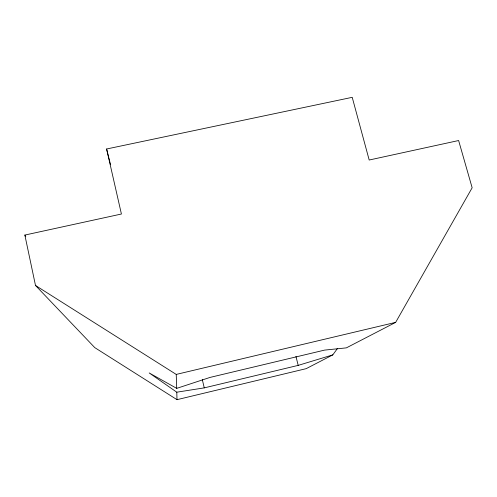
<?xml version="1.0" encoding="UTF-8"?>
<svg xmlns="http://www.w3.org/2000/svg" width="497" height="497" viewBox="0 0 497 497"><rect width="100%" height="100%" fill="white"/><g stroke="black" fill="none" stroke-linecap="round" stroke-linejoin="round"><path stroke-width="0.75" d="M332.804 354.877L298.2 365.382L204.255 387.877L176.789 392.189L149.206 372.949L176.721 388.368L210.082 377.403L324.578 350.105L346.378 347.863L395.649 322.373L472.15 187.773L458.619 140.533L369.19 160.022L352.218 97.331L106.606 148.994L121.417 214.021L24.85 235.069L35.498 285.471L94.772 347.62L177 399.669L306.195 368.656L332.804 354.877L337.339 348.639M35.498 285.471L176.236 374.415L395.649 322.373M24.85 235.069L25.788 236.292M295.945 356.392L298.2 365.382M106.606 148.994L110.539 164.724M202.316 379.609L204.255 387.877M176.236 374.415L176.721 388.368M176.789 392.189L177 399.669"/></g></svg>
